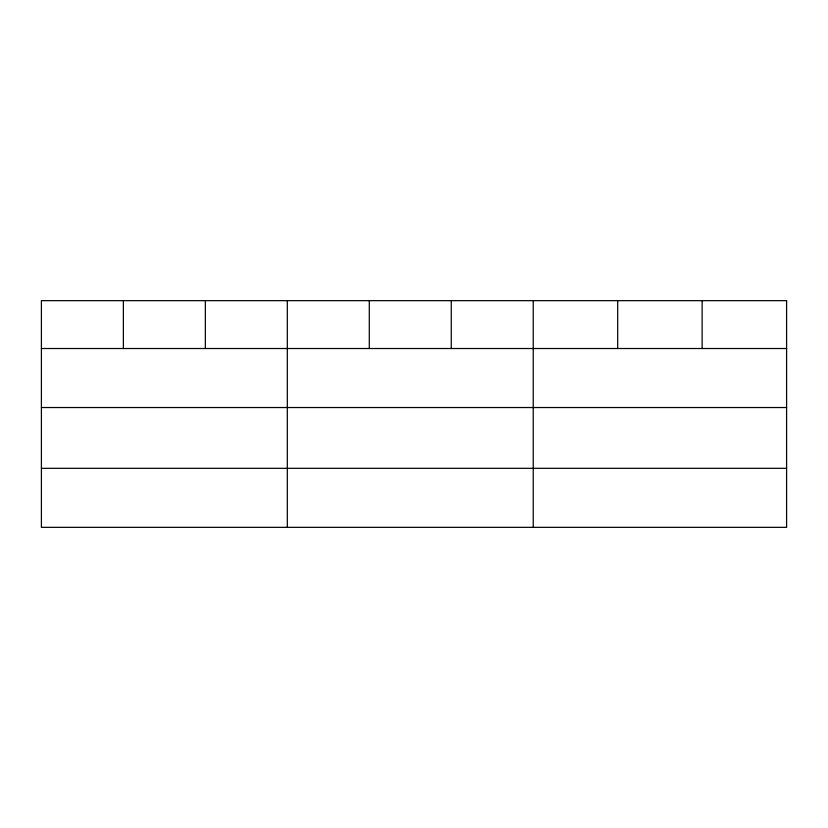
<?xml version="1.0" encoding="UTF-8"?>
<svg xmlns="http://www.w3.org/2000/svg" width="828" height="828" viewBox="0 0 828 828"><rect width="100%" height="100%" fill="white"/><g stroke="black" fill="none" stroke-linecap="round" stroke-linejoin="round"><path stroke-width="1.24" d="M41.4 348.516L786.6 348.516M41.4 407.531L786.6 407.531M41.4 468.327L786.6 468.327M702.144 300.657L702.144 348.516M617.688 300.657L617.688 348.516M533.232 300.657L533.232 527.343M451.26 300.657L451.26 348.516M369.288 300.657L369.288 348.516M287.316 300.657L287.316 527.343M205.344 300.657L205.344 348.516M123.372 300.657L123.372 348.516M786.6 300.657L41.4 300.657L41.4 527.343L786.6 527.343L786.6 300.657"/></g></svg>
